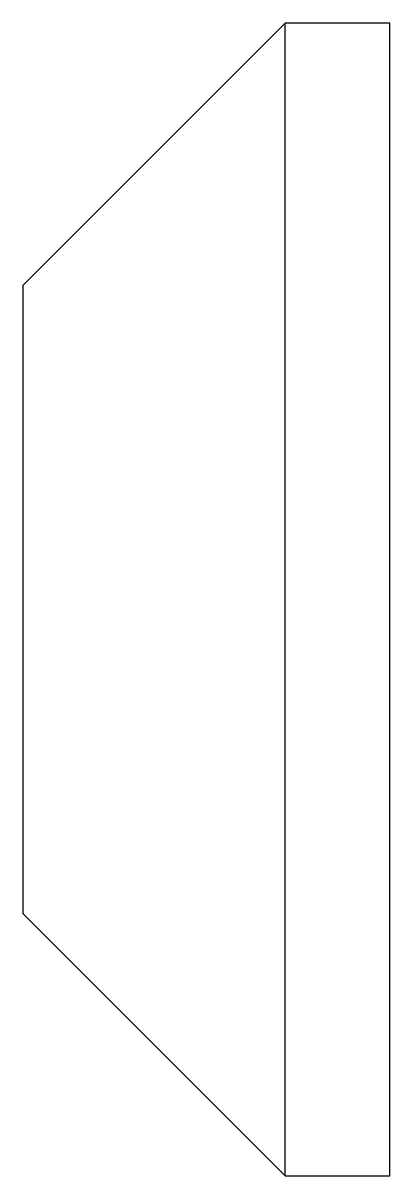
# Paper-space layout '_Front' of a CAD drawing. Header units: millimetres. Extents: x -7 to 0, y -11 to 11.
import ezdxf

# ---------------------------------------------------------------- set-up
doc = ezdxf.new("R2010")
doc.units = ezdxf.units.MM

psp = doc.layouts.new('_Front')

# ---------------------------------------------------------------- linework, layer by layer
at = {"color": 7, "linetype": 'Continuous', "lineweight": 25}
for p, q in [((-2, 11), (-7, 6)), ((0, 11), (-2, 11)), ((-2, -11), (-2, 11)), ((0, -11), (0, 11)), ((-7, -6), (-7, 6)), ((-7, -6), (-2, -11)), ((-2, -11), (0, -11))]:
    psp.add_line(p, q, dxfattribs=at)

doc.saveas('drawing.dxf')
